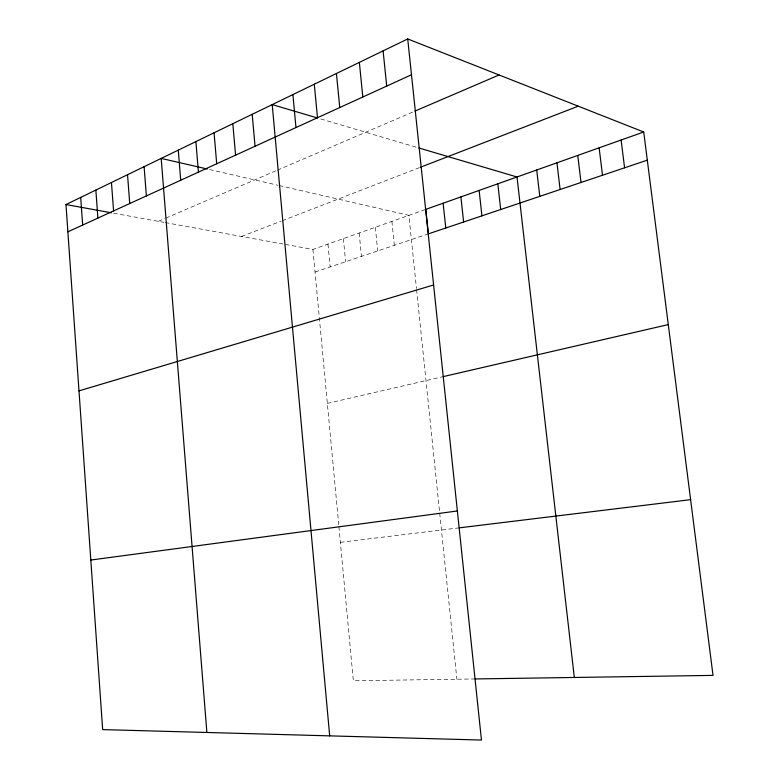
<?xml version="1.0" encoding="UTF-8"?>
<svg xmlns="http://www.w3.org/2000/svg" width="779" height="779" viewBox="0 0 779 779"><rect width="100%" height="100%" fill="white"/><g stroke="black" fill="none" stroke-linecap="round" stroke-linejoin="round"><path stroke-width="0.58" stroke-dasharray="3.9 2.92" d="M158.273 221.324L164.69 218.568M165.761 218.11L276.311 170.64M277.412 170.163L413.912 111.553M241.548 236.465L281.17 221.139M282.3 220.7L419.443 167.631M285.387 244.431L312.915 249.436L425.801 209.366M315.037 272.027L428.372 233.866M327.346 403.395L443.387 376.578M340.374 542.33L459.298 527.841M475.19 678.947L353.354 680.768L338.836 525.942M113.617 213.212L164.116 222.385M165.284 222.599L283.001 244.002M209.59 169.54L278.064 185.285M279.203 185.548L408.897 215.364L416.463 288.503M320.763 118.963L416.58 147.289M416.58 289.671L439.59 512.017M439.707 513.215L456.883 679.23M391.905 221.402L394.34 245.327M375.332 227.283L377.698 250.926M359.158 233.028L361.456 256.398M343.373 238.627L345.613 261.734M327.969 244.1L330.14 266.934M312.915 249.436L338.729 524.764"/><path stroke-width="1.17" d="M407.719 38.95L481.461 740.05L102.662 729.602L65.972 204.546L407.719 38.95L643.717 132.002L713.028 675.393L475.19 678.947M67.88 231.811L411.487 74.755M415.003 111.076L499.076 74.969M420.563 167.193L578.232 106.187M643.717 132.002L425.801 209.366L428.372 233.866L647.3 160.162M78.991 390.883L433.601 284.978M443.387 376.578L668.275 324.59M90.812 560.043L457.37 510.975M459.298 527.841L690.613 499.67M65.972 204.546L111.309 212.784M207.253 169.004L161.185 158.41L206.873 732.474M317.267 117.931L272.212 104.61L329.683 735.863M418.859 147.961L517.013 176.989L574.318 677.467M621.106 140.035L624.583 167.806M599.129 147.835L602.498 175.246M577.755 155.42L581.017 182.481M556.956 162.801L560.12 189.511M536.721 169.988L539.789 196.357M497.82 183.795L500.712 209.512M479.124 190.436L481.928 215.841M460.895 196.902L463.622 221.996M443.124 203.212L445.783 228.004M383.102 50.878L386.715 86.08M359.353 62.388L362.819 97.005M336.431 73.499L339.761 107.541M314.288 84.22L317.491 117.717M292.894 94.59L295.971 127.552M252.201 114.309L255.045 146.257M232.833 123.695L235.57 155.157M214.069 132.781L216.708 163.785M195.889 141.593L198.431 172.13M178.274 150.133L180.718 180.231M144.105 166.687L146.374 195.928M127.532 174.72L129.733 203.533M111.455 182.5L113.578 210.914M95.856 190.066L97.901 218.081M80.695 197.408L82.671 225.043"/></g></svg>
